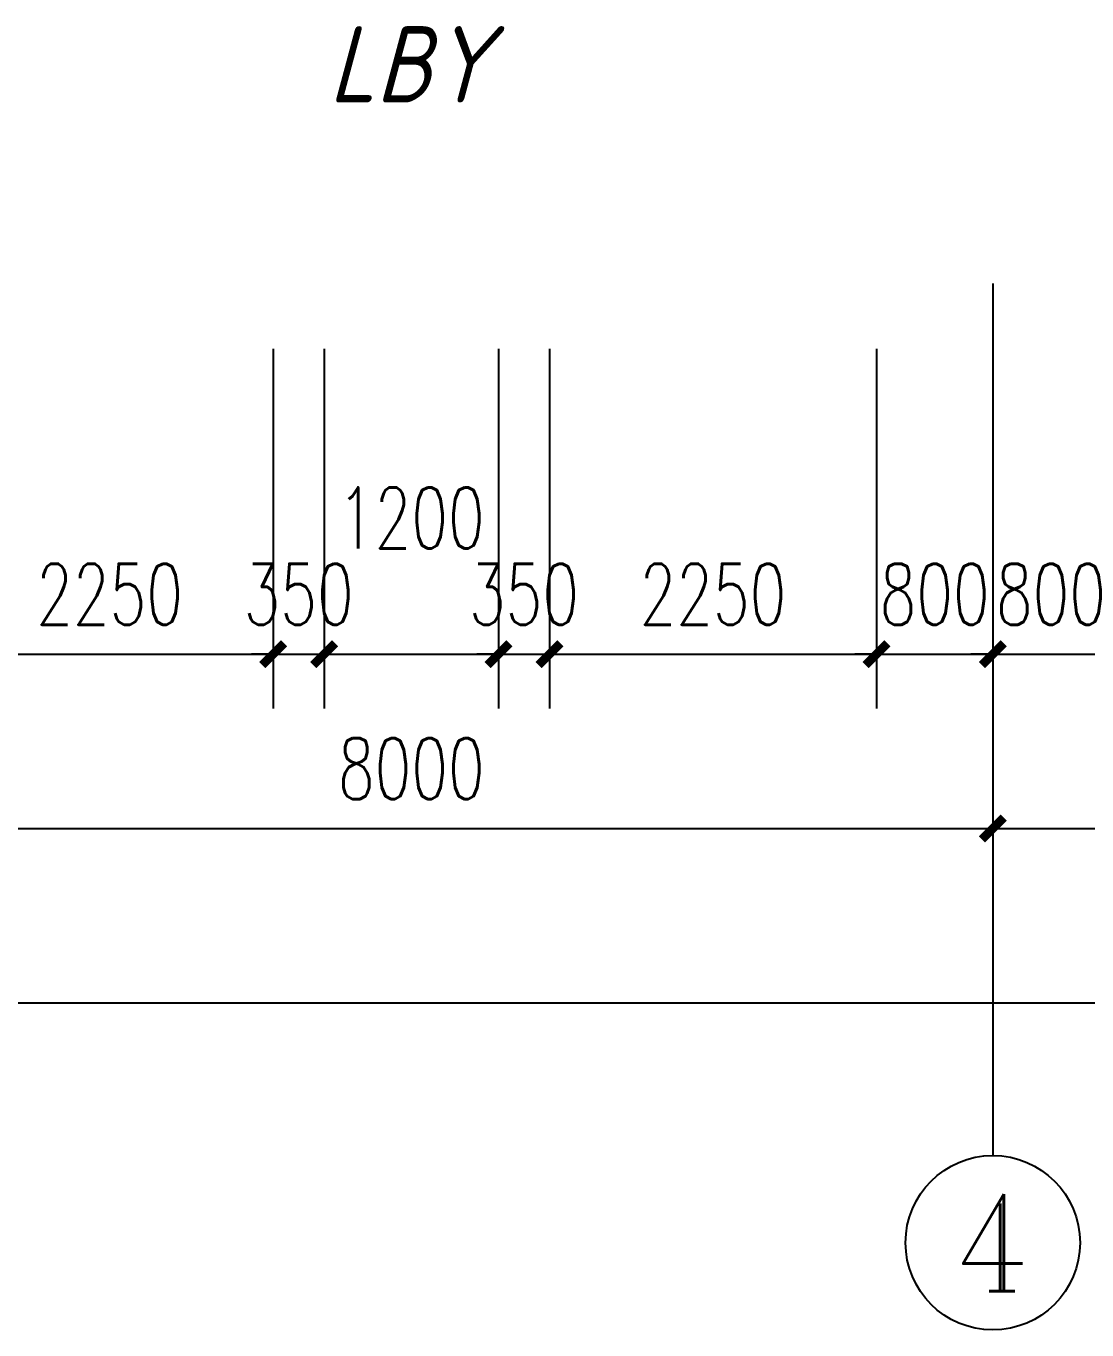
# Model space of a CAD drawing. Extents: x 0 to 2972856, y -1269770 to 0.
# Drawn here: x 2692506 to 2699803, y -1101156 to -1092184 of the extents above; entities that cross this region are included whole.
import ezdxf
from ezdxf.enums import TextEntityAlignment as Align

# ---------------------------------------------------------------- set-up
doc = ezdxf.new("R2010")
doc.units = 0
doc.header["$LTSCALE"] = 1000
doc.header["$PDSIZE"] = 50
doc.layers.add('1-建筑底图', color=8, linetype='Continuous')
doc.layers.add('AXIS_TEXT', color=7, linetype='Continuous')
doc.styles.add('_TCH_AXIS', font='COMPLEX', dxfattribs={"bigfont": 'GBCBIG'})
doc.styles.add('A_DIM_T3', font='SIMPLEX', dxfattribs={"width": 0.7, "bigfont": 'HZ'})
doc.styles.add('COMPLEX', font='COMPLEX')
doc.styles.get("Standard").update_dxf_attribs({"font": 'gbeitc.shx', "bigfont": 'gbcbig.shx'})
doc.dimstyles.new('_TCH_ARCH&&150', dxfattribs={"dimtxt": 420, "dimasz": 150, "dimexe": 375, "dimexo": 450, "dimgap": 202.5, "dimtad": 1, "dimdec": 0, "dimzin": 0, "dimdsep": 46, "dimtxsty": 'A_DIM_T3', "dimblk": 'ARCHTICK', "dimcen": 0.09, "dimclrt": 7, "dimazin": 2, "dimtfac": 1, "dimtdec": 0, "dimtix": 1, "dimtmove": 2, "dimatfit": 3, "dimfxl": 150, "dimtolj": 1, "dimtzin": 0, "dimarcsym": 0})

# ---------------------------------------------------------------- blocks, each defined once
blk = doc.blocks.new('_ArchTick')
at = {"color": 0, "linetype": 'ByBlock', "const_width": 0.4}
blk.add_lwpolyline([(-0.5, -0.5), (0.5, 0.5)], dxfattribs=at)
blk = doc.blocks.new('*D240')
at = {"layer": '1-建筑底图', "color": 0, "lineweight": -2, "transparency": 16777216}
for p, q in [((-600, -4450), (-600, -9325)), ((106600, -4450), (106600, -9325)), ((-600, -8950), (106600, -8950))]:
    blk.add_line(p, q, dxfattribs=at)
at = {"layer": 'Defpoints', "color": 0, "transparency": 16777216}
for p in [(-600, -4000), (106600, -4000), (106600, -8950)]:
    blk.add_point(p, dxfattribs=at)
at = {"layer": '1-建筑底图', "color": 0, "lineweight": -2, "transparency": 16777216, "xscale": 150, "yscale": 150, "zscale": 150, "rotation": 180}
blk.add_blockref('_ArchTick', (-600, -8950), dxfattribs=at)
at = {"layer": '1-建筑底图', "color": 0, "lineweight": -2, "transparency": 16777216, "xscale": 150, "yscale": 150, "zscale": 150}
blk.add_blockref('_ArchTick', (106600, -8950), dxfattribs=at)
at = {"layer": '1-建筑底图', "color": 7, "transparency": 16777216, "insert": (53000, -8537.5), "char_height": 420, "attachment_point": 5, "style": 'A_DIM_T3'}
blk.add_mtext('\\A1;107200', dxfattribs=at)
blk = doc.blocks.new('*D244')
at = {"layer": '1-建筑底图', "color": 0, "lineweight": -2, "transparency": 16777216}
for p, q in [((15700, -4450), (15700, -8125)), ((23700, -4450), (23700, -8125)), ((15700, -7750), (23700, -7750))]:
    blk.add_line(p, q, dxfattribs=at)
at = {"layer": 'Defpoints', "color": 0, "transparency": 16777216}
for p in [(15700, -4000), (23700, -4000), (23700, -7750)]:
    blk.add_point(p, dxfattribs=at)
at = {"layer": '1-建筑底图', "color": 0, "lineweight": -2, "transparency": 16777216, "xscale": 150, "yscale": 150, "zscale": 150, "rotation": 180}
blk.add_blockref('_ArchTick', (15700, -7750), dxfattribs=at)
at = {"layer": '1-建筑底图', "color": 0, "lineweight": -2, "transparency": 16777216, "xscale": 150, "yscale": 150, "zscale": 150}
blk.add_blockref('_ArchTick', (23700, -7750), dxfattribs=at)
at = {"layer": '1-建筑底图', "color": 7, "transparency": 16777216, "insert": (19700, -7337.5), "char_height": 420, "attachment_point": 5, "style": 'A_DIM_T3'}
blk.add_mtext('\\A1;8000', dxfattribs=at)
blk = doc.blocks.new('*D245')
at = {"layer": '1-建筑底图', "color": 0, "lineweight": -2, "transparency": 16777216}
for p, q in [((23700, -4450), (23700, -8125)), ((31700, -4450), (31700, -8125)), ((23700, -7750), (31700, -7750))]:
    blk.add_line(p, q, dxfattribs=at)
at = {"layer": 'Defpoints', "color": 0, "transparency": 16777216}
for p in [(23700, -4000), (31700, -4000), (31700, -7750)]:
    blk.add_point(p, dxfattribs=at)
at = {"layer": '1-建筑底图', "color": 0, "lineweight": -2, "transparency": 16777216, "xscale": 150, "yscale": 150, "zscale": 150, "rotation": 180}
blk.add_blockref('_ArchTick', (23700, -7750), dxfattribs=at)
at = {"layer": '1-建筑底图', "color": 0, "lineweight": -2, "transparency": 16777216, "xscale": 150, "yscale": 150, "zscale": 150}
blk.add_blockref('_ArchTick', (31700, -7750), dxfattribs=at)
at = {"layer": '1-建筑底图', "color": 7, "transparency": 16777216, "insert": (27700, -7337.5), "char_height": 420, "attachment_point": 5, "style": 'A_DIM_T3'}
blk.add_mtext('\\A1;8000', dxfattribs=at)
blk = doc.blocks.new('*D732')
at = {"layer": '1-建筑底图', "color": 0, "lineweight": -2, "transparency": 16777216}
for p, q in [((23700, -4450), (23700, -6925)), ((24500, -4450), (24500, -6925)), ((23700, -6550), (23550, -6550)), ((23700, -6550), (24500, -6550)), ((24500, -6550), (24650, -6550))]:
    blk.add_line(p, q, dxfattribs=at)
at = {"layer": 'Defpoints', "color": 0, "transparency": 16777216}
for p in [(23700, -4000), (24500, -4000), (24500, -6550)]:
    blk.add_point(p, dxfattribs=at)
at = {"layer": '1-建筑底图', "color": 0, "lineweight": -2, "transparency": 16777216, "xscale": 150, "yscale": 150, "zscale": 150}
blk.add_blockref('_ArchTick', (23700, -6550), dxfattribs=at)
at = {"layer": '1-建筑底图', "color": 0, "lineweight": -2, "transparency": 16777216, "xscale": 150, "yscale": 150, "zscale": 150, "rotation": 180}
blk.add_blockref('_ArchTick', (24500, -6550), dxfattribs=at)
at = {"layer": '1-建筑底图', "color": 7, "transparency": 16777216, "insert": (24100, -6137.5), "char_height": 420, "attachment_point": 5, "style": 'A_DIM_T3'}
blk.add_mtext('\\A1;800', dxfattribs=at)
blk = doc.blocks.new('*D733')
at = {"layer": '1-建筑底图', "color": 0, "lineweight": -2, "transparency": 16777216}
for p, q in [((22900, -4450), (22900, -6925)), ((23700, -4450), (23700, -6925)), ((22900, -6550), (22750, -6550)), ((22900, -6550), (23700, -6550)), ((23700, -6550), (23850, -6550))]:
    blk.add_line(p, q, dxfattribs=at)
at = {"layer": 'Defpoints', "color": 0, "transparency": 16777216}
for p in [(22900, -4000), (23700, -4000), (23700, -6550)]:
    blk.add_point(p, dxfattribs=at)
at = {"layer": '1-建筑底图', "color": 0, "lineweight": -2, "transparency": 16777216, "xscale": 150, "yscale": 150, "zscale": 150}
blk.add_blockref('_ArchTick', (22900, -6550), dxfattribs=at)
at = {"layer": '1-建筑底图', "color": 0, "lineweight": -2, "transparency": 16777216, "xscale": 150, "yscale": 150, "zscale": 150, "rotation": 180}
blk.add_blockref('_ArchTick', (23700, -6550), dxfattribs=at)
at = {"layer": '1-建筑底图', "color": 7, "transparency": 16777216, "insert": (23300, -6137.5), "char_height": 420, "attachment_point": 5, "style": 'A_DIM_T3'}
blk.add_mtext('\\A1;800', dxfattribs=at)
blk = doc.blocks.new('*D734')
at = {"layer": '1-建筑底图', "color": 0, "lineweight": -2, "transparency": 16777216}
for p, q in [((20650, -4450), (20650, -6925)), ((22900, -4450), (22900, -6925)), ((20650, -6550), (22900, -6550))]:
    blk.add_line(p, q, dxfattribs=at)
at = {"layer": 'Defpoints', "color": 0, "transparency": 16777216}
for p in [(20650, -4000), (22900, -4000), (22900, -6550)]:
    blk.add_point(p, dxfattribs=at)
at = {"layer": '1-建筑底图', "color": 0, "lineweight": -2, "transparency": 16777216, "xscale": 150, "yscale": 150, "zscale": 150, "rotation": 180}
blk.add_blockref('_ArchTick', (20650, -6550), dxfattribs=at)
at = {"layer": '1-建筑底图', "color": 0, "lineweight": -2, "transparency": 16777216, "xscale": 150, "yscale": 150, "zscale": 150}
blk.add_blockref('_ArchTick', (22900, -6550), dxfattribs=at)
at = {"layer": '1-建筑底图', "color": 7, "transparency": 16777216, "insert": (21775, -6137.5), "char_height": 420, "attachment_point": 5, "style": 'A_DIM_T3'}
blk.add_mtext('\\A1;2250', dxfattribs=at)
blk = doc.blocks.new('*D735')
at = {"layer": '1-建筑底图', "color": 0, "lineweight": -2, "transparency": 16777216}
for p, q in [((20300, -4450), (20300, -6925)), ((20650, -4450), (20650, -6925)), ((20300, -6550), (20150, -6550)), ((20300, -6550), (20650, -6550)), ((20650, -6550), (20800, -6550))]:
    blk.add_line(p, q, dxfattribs=at)
at = {"layer": 'Defpoints', "color": 0, "transparency": 16777216}
for p in [(20300, -4000), (20650, -4000), (20650, -6550)]:
    blk.add_point(p, dxfattribs=at)
at = {"layer": '1-建筑底图', "color": 0, "lineweight": -2, "transparency": 16777216, "xscale": 150, "yscale": 150, "zscale": 150}
blk.add_blockref('_ArchTick', (20300, -6550), dxfattribs=at)
at = {"layer": '1-建筑底图', "color": 0, "lineweight": -2, "transparency": 16777216, "xscale": 150, "yscale": 150, "zscale": 150, "rotation": 180}
blk.add_blockref('_ArchTick', (20650, -6550), dxfattribs=at)
at = {"layer": '1-建筑底图', "color": 7, "transparency": 16777216, "insert": (20475, -6137.5), "char_height": 420, "attachment_point": 5, "style": 'A_DIM_T3'}
blk.add_mtext('\\A1;350', dxfattribs=at)
blk = doc.blocks.new('*D736')
at = {"layer": '1-建筑底图', "color": 0, "lineweight": -2, "transparency": 16777216}
for p, q in [((19100, -4450), (19100, -6925)), ((20300, -4450), (20300, -6925)), ((19100, -6550), (20300, -6550))]:
    blk.add_line(p, q, dxfattribs=at)
at = {"layer": 'Defpoints', "color": 0, "transparency": 16777216}
for p in [(19100, -4000), (20300, -4000), (20300, -6550)]:
    blk.add_point(p, dxfattribs=at)
at = {"layer": '1-建筑底图', "color": 0, "lineweight": -2, "transparency": 16777216, "xscale": 150, "yscale": 150, "zscale": 150, "rotation": 180}
blk.add_blockref('_ArchTick', (19100, -6550), dxfattribs=at)
at = {"layer": '1-建筑底图', "color": 0, "lineweight": -2, "transparency": 16777216, "xscale": 150, "yscale": 150, "zscale": 150}
blk.add_blockref('_ArchTick', (20300, -6550), dxfattribs=at)
at = {"layer": '1-建筑底图', "color": 7, "transparency": 16777216, "insert": (19700, -5612.5), "char_height": 420, "attachment_point": 5, "style": 'A_DIM_T3'}
blk.add_mtext('\\A1;1200', dxfattribs=at)
blk = doc.blocks.new('*D737')
at = {"layer": '1-建筑底图', "color": 0, "lineweight": -2, "transparency": 16777216}
for p, q in [((18750, -4450), (18750, -6925)), ((19100, -4450), (19100, -6925)), ((18750, -6550), (18600, -6550)), ((18750, -6550), (19100, -6550)), ((19100, -6550), (19250, -6550))]:
    blk.add_line(p, q, dxfattribs=at)
at = {"layer": 'Defpoints', "color": 0, "transparency": 16777216}
for p in [(18750, -4000), (19100, -4000), (19100, -6550)]:
    blk.add_point(p, dxfattribs=at)
at = {"layer": '1-建筑底图', "color": 0, "lineweight": -2, "transparency": 16777216, "xscale": 150, "yscale": 150, "zscale": 150}
blk.add_blockref('_ArchTick', (18750, -6550), dxfattribs=at)
at = {"layer": '1-建筑底图', "color": 0, "lineweight": -2, "transparency": 16777216, "xscale": 150, "yscale": 150, "zscale": 150, "rotation": 180}
blk.add_blockref('_ArchTick', (19100, -6550), dxfattribs=at)
at = {"layer": '1-建筑底图', "color": 7, "transparency": 16777216, "insert": (18925, -6137.5), "char_height": 420, "attachment_point": 5, "style": 'A_DIM_T3'}
blk.add_mtext('\\A1;350', dxfattribs=at)
blk = doc.blocks.new('*D738')
at = {"layer": '1-建筑底图', "color": 0, "lineweight": -2, "transparency": 16777216}
for p, q in [((16500, -4450), (16500, -6925)), ((18750, -4450), (18750, -6925)), ((16500, -6550), (18750, -6550))]:
    blk.add_line(p, q, dxfattribs=at)
at = {"layer": 'Defpoints', "color": 0, "transparency": 16777216}
for p in [(16500, -4000), (18750, -4000), (18750, -6550)]:
    blk.add_point(p, dxfattribs=at)
at = {"layer": '1-建筑底图', "color": 0, "lineweight": -2, "transparency": 16777216, "xscale": 150, "yscale": 150, "zscale": 150, "rotation": 180}
blk.add_blockref('_ArchTick', (16500, -6550), dxfattribs=at)
at = {"layer": '1-建筑底图', "color": 0, "lineweight": -2, "transparency": 16777216, "xscale": 150, "yscale": 150, "zscale": 150}
blk.add_blockref('_ArchTick', (18750, -6550), dxfattribs=at)
at = {"layer": '1-建筑底图', "color": 7, "transparency": 16777216, "insert": (17625, -6137.5), "char_height": 420, "attachment_point": 5, "style": 'A_DIM_T3'}
blk.add_mtext('\\A1;2250', dxfattribs=at)
blk = doc.blocks.new('*D855')
at = {"layer": '1-建筑底图', "color": 0, "lineweight": -2, "transparency": 16777216}
for p, q in [((-600, -4450), (-600, -9325)), ((106600, -4450), (106600, -9325)), ((-600, -8950), (106600, -8950))]:
    blk.add_line(p, q, dxfattribs=at)
at = {"layer": 'Defpoints', "color": 0, "transparency": 16777216}
for p in [(-600, -4000), (106600, -4000), (106600, -8950)]:
    blk.add_point(p, dxfattribs=at)
at = {"layer": '1-建筑底图', "color": 0, "lineweight": -2, "transparency": 16777216, "xscale": 150, "yscale": 150, "zscale": 150, "rotation": 180}
blk.add_blockref('_ArchTick', (-600, -8950), dxfattribs=at)
at = {"layer": '1-建筑底图', "color": 0, "lineweight": -2, "transparency": 16777216, "xscale": 150, "yscale": 150, "zscale": 150}
blk.add_blockref('_ArchTick', (106600, -8950), dxfattribs=at)
at = {"layer": '1-建筑底图', "color": 7, "transparency": 16777216, "insert": (53000, -8537.5), "char_height": 420, "attachment_point": 5, "style": 'A_DIM_T3'}
blk.add_mtext('\\A1;107200', dxfattribs=at)
blk = doc.blocks.new('*D859')
at = {"layer": '1-建筑底图', "color": 0, "lineweight": -2, "transparency": 16777216}
for p, q in [((15700, -4450), (15700, -8125)), ((23700, -4450), (23700, -8125)), ((15700, -7750), (23700, -7750))]:
    blk.add_line(p, q, dxfattribs=at)
at = {"layer": 'Defpoints', "color": 0, "transparency": 16777216}
for p in [(15700, -4000), (23700, -4000), (23700, -7750)]:
    blk.add_point(p, dxfattribs=at)
at = {"layer": '1-建筑底图', "color": 0, "lineweight": -2, "transparency": 16777216, "xscale": 150, "yscale": 150, "zscale": 150, "rotation": 180}
blk.add_blockref('_ArchTick', (15700, -7750), dxfattribs=at)
at = {"layer": '1-建筑底图', "color": 0, "lineweight": -2, "transparency": 16777216, "xscale": 150, "yscale": 150, "zscale": 150}
blk.add_blockref('_ArchTick', (23700, -7750), dxfattribs=at)
at = {"layer": '1-建筑底图', "color": 7, "transparency": 16777216, "insert": (19700, -7337.5), "char_height": 420, "attachment_point": 5, "style": 'A_DIM_T3'}
blk.add_mtext('\\A1;8000', dxfattribs=at)
blk = doc.blocks.new('*D860')
at = {"layer": '1-建筑底图', "color": 0, "lineweight": -2, "transparency": 16777216}
for p, q in [((23700, -4450), (23700, -8125)), ((31700, -4450), (31700, -8125)), ((23700, -7750), (31700, -7750))]:
    blk.add_line(p, q, dxfattribs=at)
at = {"layer": 'Defpoints', "color": 0, "transparency": 16777216}
for p in [(23700, -4000), (31700, -4000), (31700, -7750)]:
    blk.add_point(p, dxfattribs=at)
at = {"layer": '1-建筑底图', "color": 0, "lineweight": -2, "transparency": 16777216, "xscale": 150, "yscale": 150, "zscale": 150, "rotation": 180}
blk.add_blockref('_ArchTick', (23700, -7750), dxfattribs=at)
at = {"layer": '1-建筑底图', "color": 0, "lineweight": -2, "transparency": 16777216, "xscale": 150, "yscale": 150, "zscale": 150}
blk.add_blockref('_ArchTick', (31700, -7750), dxfattribs=at)
at = {"layer": '1-建筑底图', "color": 7, "transparency": 16777216, "insert": (27700, -7337.5), "char_height": 420, "attachment_point": 5, "style": 'A_DIM_T3'}
blk.add_mtext('\\A1;8000', dxfattribs=at)
blk = doc.blocks.new('*D1039')
at = {"layer": '1-建筑底图', "color": 0, "lineweight": -2, "transparency": 16777216}
for p, q in [((23700, -4450), (23700, -6925)), ((24500, -4450), (24500, -6925)), ((23700, -6550), (23550, -6550)), ((23700, -6550), (24500, -6550)), ((24500, -6550), (24650, -6550))]:
    blk.add_line(p, q, dxfattribs=at)
at = {"layer": 'Defpoints', "color": 0, "transparency": 16777216}
for p in [(23700, -4000), (24500, -4000), (24500, -6550)]:
    blk.add_point(p, dxfattribs=at)
at = {"layer": '1-建筑底图', "color": 0, "lineweight": -2, "transparency": 16777216, "xscale": 150, "yscale": 150, "zscale": 150}
blk.add_blockref('_ArchTick', (23700, -6550), dxfattribs=at)
at = {"layer": '1-建筑底图', "color": 0, "lineweight": -2, "transparency": 16777216, "xscale": 150, "yscale": 150, "zscale": 150, "rotation": 180}
blk.add_blockref('_ArchTick', (24500, -6550), dxfattribs=at)
at = {"layer": '1-建筑底图', "color": 7, "transparency": 16777216, "insert": (24100, -6137.5), "char_height": 420, "attachment_point": 5, "style": 'A_DIM_T3'}
blk.add_mtext('\\A1;800', dxfattribs=at)
blk = doc.blocks.new('*D1040')
at = {"layer": '1-建筑底图', "color": 0, "lineweight": -2, "transparency": 16777216}
for p, q in [((22900, -4450), (22900, -6925)), ((23700, -4450), (23700, -6925)), ((22900, -6550), (22750, -6550)), ((22900, -6550), (23700, -6550)), ((23700, -6550), (23850, -6550))]:
    blk.add_line(p, q, dxfattribs=at)
at = {"layer": 'Defpoints', "color": 0, "transparency": 16777216}
for p in [(22900, -4000), (23700, -4000), (23700, -6550)]:
    blk.add_point(p, dxfattribs=at)
at = {"layer": '1-建筑底图', "color": 0, "lineweight": -2, "transparency": 16777216, "xscale": 150, "yscale": 150, "zscale": 150}
blk.add_blockref('_ArchTick', (22900, -6550), dxfattribs=at)
at = {"layer": '1-建筑底图', "color": 0, "lineweight": -2, "transparency": 16777216, "xscale": 150, "yscale": 150, "zscale": 150, "rotation": 180}
blk.add_blockref('_ArchTick', (23700, -6550), dxfattribs=at)
at = {"layer": '1-建筑底图', "color": 7, "transparency": 16777216, "insert": (23300, -6137.5), "char_height": 420, "attachment_point": 5, "style": 'A_DIM_T3'}
blk.add_mtext('\\A1;800', dxfattribs=at)
blk = doc.blocks.new('*D1041')
at = {"layer": '1-建筑底图', "color": 0, "lineweight": -2, "transparency": 16777216}
for p, q in [((20650, -4450), (20650, -6925)), ((22900, -4450), (22900, -6925)), ((20650, -6550), (22900, -6550))]:
    blk.add_line(p, q, dxfattribs=at)
at = {"layer": 'Defpoints', "color": 0, "transparency": 16777216}
for p in [(20650, -4000), (22900, -4000), (22900, -6550)]:
    blk.add_point(p, dxfattribs=at)
at = {"layer": '1-建筑底图', "color": 0, "lineweight": -2, "transparency": 16777216, "xscale": 150, "yscale": 150, "zscale": 150, "rotation": 180}
blk.add_blockref('_ArchTick', (20650, -6550), dxfattribs=at)
at = {"layer": '1-建筑底图', "color": 0, "lineweight": -2, "transparency": 16777216, "xscale": 150, "yscale": 150, "zscale": 150}
blk.add_blockref('_ArchTick', (22900, -6550), dxfattribs=at)
at = {"layer": '1-建筑底图', "color": 7, "transparency": 16777216, "insert": (21775, -6137.5), "char_height": 420, "attachment_point": 5, "style": 'A_DIM_T3'}
blk.add_mtext('\\A1;2250', dxfattribs=at)
blk = doc.blocks.new('*D1042')
at = {"layer": '1-建筑底图', "color": 0, "lineweight": -2, "transparency": 16777216}
for p, q in [((20300, -4450), (20300, -6925)), ((20650, -4450), (20650, -6925)), ((20300, -6550), (20150, -6550)), ((20300, -6550), (20650, -6550)), ((20650, -6550), (20800, -6550))]:
    blk.add_line(p, q, dxfattribs=at)
at = {"layer": 'Defpoints', "color": 0, "transparency": 16777216}
for p in [(20300, -4000), (20650, -4000), (20650, -6550)]:
    blk.add_point(p, dxfattribs=at)
at = {"layer": '1-建筑底图', "color": 0, "lineweight": -2, "transparency": 16777216, "xscale": 150, "yscale": 150, "zscale": 150}
blk.add_blockref('_ArchTick', (20300, -6550), dxfattribs=at)
at = {"layer": '1-建筑底图', "color": 0, "lineweight": -2, "transparency": 16777216, "xscale": 150, "yscale": 150, "zscale": 150, "rotation": 180}
blk.add_blockref('_ArchTick', (20650, -6550), dxfattribs=at)
at = {"layer": '1-建筑底图', "color": 7, "transparency": 16777216, "insert": (20475, -6137.5), "char_height": 420, "attachment_point": 5, "style": 'A_DIM_T3'}
blk.add_mtext('\\A1;350', dxfattribs=at)
blk = doc.blocks.new('*D1043')
at = {"layer": '1-建筑底图', "color": 0, "lineweight": -2, "transparency": 16777216}
for p, q in [((19100, -4450), (19100, -6925)), ((20300, -4450), (20300, -6925)), ((19100, -6550), (20300, -6550))]:
    blk.add_line(p, q, dxfattribs=at)
at = {"layer": 'Defpoints', "color": 0, "transparency": 16777216}
for p in [(19100, -4000), (20300, -4000), (20300, -6550)]:
    blk.add_point(p, dxfattribs=at)
at = {"layer": '1-建筑底图', "color": 0, "lineweight": -2, "transparency": 16777216, "xscale": 150, "yscale": 150, "zscale": 150, "rotation": 180}
blk.add_blockref('_ArchTick', (19100, -6550), dxfattribs=at)
at = {"layer": '1-建筑底图', "color": 0, "lineweight": -2, "transparency": 16777216, "xscale": 150, "yscale": 150, "zscale": 150}
blk.add_blockref('_ArchTick', (20300, -6550), dxfattribs=at)
at = {"layer": '1-建筑底图', "color": 7, "transparency": 16777216, "insert": (19700, -5612.5), "char_height": 420, "attachment_point": 5, "style": 'A_DIM_T3'}
blk.add_mtext('\\A1;1200', dxfattribs=at)
blk = doc.blocks.new('*D1044')
at = {"layer": '1-建筑底图', "color": 0, "lineweight": -2, "transparency": 16777216}
for p, q in [((18750, -4450), (18750, -6925)), ((19100, -4450), (19100, -6925)), ((18750, -6550), (18600, -6550)), ((18750, -6550), (19100, -6550)), ((19100, -6550), (19250, -6550))]:
    blk.add_line(p, q, dxfattribs=at)
at = {"layer": 'Defpoints', "color": 0, "transparency": 16777216}
for p in [(18750, -4000), (19100, -4000), (19100, -6550)]:
    blk.add_point(p, dxfattribs=at)
at = {"layer": '1-建筑底图', "color": 0, "lineweight": -2, "transparency": 16777216, "xscale": 150, "yscale": 150, "zscale": 150}
blk.add_blockref('_ArchTick', (18750, -6550), dxfattribs=at)
at = {"layer": '1-建筑底图', "color": 0, "lineweight": -2, "transparency": 16777216, "xscale": 150, "yscale": 150, "zscale": 150, "rotation": 180}
blk.add_blockref('_ArchTick', (19100, -6550), dxfattribs=at)
at = {"layer": '1-建筑底图', "color": 7, "transparency": 16777216, "insert": (18925, -6137.5), "char_height": 420, "attachment_point": 5, "style": 'A_DIM_T3'}
blk.add_mtext('\\A1;350', dxfattribs=at)
blk = doc.blocks.new('*D1045')
at = {"layer": '1-建筑底图', "color": 0, "lineweight": -2, "transparency": 16777216}
for p, q in [((16500, -4450), (16500, -6925)), ((18750, -4450), (18750, -6925)), ((16500, -6550), (18750, -6550))]:
    blk.add_line(p, q, dxfattribs=at)
at = {"layer": 'Defpoints', "color": 0, "transparency": 16777216}
for p in [(16500, -4000), (18750, -4000), (18750, -6550)]:
    blk.add_point(p, dxfattribs=at)
at = {"layer": '1-建筑底图', "color": 0, "lineweight": -2, "transparency": 16777216, "xscale": 150, "yscale": 150, "zscale": 150, "rotation": 180}
blk.add_blockref('_ArchTick', (16500, -6550), dxfattribs=at)
at = {"layer": '1-建筑底图', "color": 0, "lineweight": -2, "transparency": 16777216, "xscale": 150, "yscale": 150, "zscale": 150}
blk.add_blockref('_ArchTick', (18750, -6550), dxfattribs=at)
at = {"layer": '1-建筑底图', "color": 7, "transparency": 16777216, "insert": (17625, -6137.5), "char_height": 420, "attachment_point": 5, "style": 'A_DIM_T3'}
blk.add_mtext('\\A1;2250', dxfattribs=at)
blk = doc.blocks.new('_AXISO')
blk.add_circle((0, 0), 0.5)
at = {"layer": 'AXIS_TEXT', "style": 'COMPLEX', "width": 1.041667}
blk.add_attdef('A', text='', height=0.56, dxfattribs=at).set_placement((-0.25, -0.28), (0.25, -0.28), align=Align.FIT)
blk = doc.blocks.new('*D458')
at = {"layer": '1-建筑底图', "color": 0, "lineweight": -2, "transparency": 16777216}
for p, q in [((-600, -4450), (-600, -9325)), ((106600, -4450), (106600, -9325)), ((-600, -8950), (106600, -8950))]:
    blk.add_line(p, q, dxfattribs=at)
at = {"layer": 'Defpoints', "color": 0, "transparency": 16777216}
for p in [(-600, -4000), (106600, -4000), (106600, -8950)]:
    blk.add_point(p, dxfattribs=at)
at = {"layer": '1-建筑底图', "color": 0, "lineweight": -2, "transparency": 16777216, "xscale": 150, "yscale": 150, "zscale": 150, "rotation": 180}
blk.add_blockref('_ArchTick', (-600, -8950), dxfattribs=at)
at = {"layer": '1-建筑底图', "color": 0, "lineweight": -2, "transparency": 16777216, "xscale": 150, "yscale": 150, "zscale": 150}
blk.add_blockref('_ArchTick', (106600, -8950), dxfattribs=at)
at = {"layer": '1-建筑底图', "color": 7, "transparency": 16777216, "insert": (53000, -8537.5), "char_height": 420, "attachment_point": 5, "style": 'A_DIM_T3'}
blk.add_mtext('\\A1;107200', dxfattribs=at)
blk = doc.blocks.new('*D462')
at = {"layer": '1-建筑底图', "color": 0, "lineweight": -2, "transparency": 16777216}
for p, q in [((15700, -4450), (15700, -8125)), ((23700, -4450), (23700, -8125)), ((15700, -7750), (23700, -7750))]:
    blk.add_line(p, q, dxfattribs=at)
at = {"layer": 'Defpoints', "color": 0, "transparency": 16777216}
for p in [(15700, -4000), (23700, -4000), (23700, -7750)]:
    blk.add_point(p, dxfattribs=at)
at = {"layer": '1-建筑底图', "color": 0, "lineweight": -2, "transparency": 16777216, "xscale": 150, "yscale": 150, "zscale": 150, "rotation": 180}
blk.add_blockref('_ArchTick', (15700, -7750), dxfattribs=at)
at = {"layer": '1-建筑底图', "color": 0, "lineweight": -2, "transparency": 16777216, "xscale": 150, "yscale": 150, "zscale": 150}
blk.add_blockref('_ArchTick', (23700, -7750), dxfattribs=at)
at = {"layer": '1-建筑底图', "color": 7, "transparency": 16777216, "insert": (19700, -7337.5), "char_height": 420, "attachment_point": 5, "style": 'A_DIM_T3'}
blk.add_mtext('\\A1;8000', dxfattribs=at)
blk = doc.blocks.new('*D463')
at = {"layer": '1-建筑底图', "color": 0, "lineweight": -2, "transparency": 16777216}
for p, q in [((23700, -4450), (23700, -8125)), ((31700, -4450), (31700, -8125)), ((23700, -7750), (31700, -7750))]:
    blk.add_line(p, q, dxfattribs=at)
at = {"layer": 'Defpoints', "color": 0, "transparency": 16777216}
for p in [(23700, -4000), (31700, -4000), (31700, -7750)]:
    blk.add_point(p, dxfattribs=at)
at = {"layer": '1-建筑底图', "color": 0, "lineweight": -2, "transparency": 16777216, "xscale": 150, "yscale": 150, "zscale": 150, "rotation": 180}
blk.add_blockref('_ArchTick', (23700, -7750), dxfattribs=at)
at = {"layer": '1-建筑底图', "color": 0, "lineweight": -2, "transparency": 16777216, "xscale": 150, "yscale": 150, "zscale": 150}
blk.add_blockref('_ArchTick', (31700, -7750), dxfattribs=at)
at = {"layer": '1-建筑底图', "color": 7, "transparency": 16777216, "insert": (27700, -7337.5), "char_height": 420, "attachment_point": 5, "style": 'A_DIM_T3'}
blk.add_mtext('\\A1;8000', dxfattribs=at)
blk = doc.blocks.new('*D642')
at = {"layer": '1-建筑底图', "color": 0, "lineweight": -2, "transparency": 16777216}
for p, q in [((23700, -4450), (23700, -6925)), ((24500, -4450), (24500, -6925)), ((23700, -6550), (23550, -6550)), ((23700, -6550), (24500, -6550)), ((24500, -6550), (24650, -6550))]:
    blk.add_line(p, q, dxfattribs=at)
at = {"layer": 'Defpoints', "color": 0, "transparency": 16777216}
for p in [(23700, -4000), (24500, -4000), (24500, -6550)]:
    blk.add_point(p, dxfattribs=at)
at = {"layer": '1-建筑底图', "color": 0, "lineweight": -2, "transparency": 16777216, "xscale": 150, "yscale": 150, "zscale": 150}
blk.add_blockref('_ArchTick', (23700, -6550), dxfattribs=at)
at = {"layer": '1-建筑底图', "color": 0, "lineweight": -2, "transparency": 16777216, "xscale": 150, "yscale": 150, "zscale": 150, "rotation": 180}
blk.add_blockref('_ArchTick', (24500, -6550), dxfattribs=at)
at = {"layer": '1-建筑底图', "color": 7, "transparency": 16777216, "insert": (24100, -6137.5), "char_height": 420, "attachment_point": 5, "style": 'A_DIM_T3'}
blk.add_mtext('\\A1;800', dxfattribs=at)
blk = doc.blocks.new('*D643')
at = {"layer": '1-建筑底图', "color": 0, "lineweight": -2, "transparency": 16777216}
for p, q in [((22900, -4450), (22900, -6925)), ((23700, -4450), (23700, -6925)), ((22900, -6550), (22750, -6550)), ((22900, -6550), (23700, -6550)), ((23700, -6550), (23850, -6550))]:
    blk.add_line(p, q, dxfattribs=at)
at = {"layer": 'Defpoints', "color": 0, "transparency": 16777216}
for p in [(22900, -4000), (23700, -4000), (23700, -6550)]:
    blk.add_point(p, dxfattribs=at)
at = {"layer": '1-建筑底图', "color": 0, "lineweight": -2, "transparency": 16777216, "xscale": 150, "yscale": 150, "zscale": 150}
blk.add_blockref('_ArchTick', (22900, -6550), dxfattribs=at)
at = {"layer": '1-建筑底图', "color": 0, "lineweight": -2, "transparency": 16777216, "xscale": 150, "yscale": 150, "zscale": 150, "rotation": 180}
blk.add_blockref('_ArchTick', (23700, -6550), dxfattribs=at)
at = {"layer": '1-建筑底图', "color": 7, "transparency": 16777216, "insert": (23300, -6137.5), "char_height": 420, "attachment_point": 5, "style": 'A_DIM_T3'}
blk.add_mtext('\\A1;800', dxfattribs=at)
blk = doc.blocks.new('*D644')
at = {"layer": '1-建筑底图', "color": 0, "lineweight": -2, "transparency": 16777216}
for p, q in [((20650, -4450), (20650, -6925)), ((22900, -4450), (22900, -6925)), ((20650, -6550), (22900, -6550))]:
    blk.add_line(p, q, dxfattribs=at)
at = {"layer": 'Defpoints', "color": 0, "transparency": 16777216}
for p in [(20650, -4000), (22900, -4000), (22900, -6550)]:
    blk.add_point(p, dxfattribs=at)
at = {"layer": '1-建筑底图', "color": 0, "lineweight": -2, "transparency": 16777216, "xscale": 150, "yscale": 150, "zscale": 150, "rotation": 180}
blk.add_blockref('_ArchTick', (20650, -6550), dxfattribs=at)
at = {"layer": '1-建筑底图', "color": 0, "lineweight": -2, "transparency": 16777216, "xscale": 150, "yscale": 150, "zscale": 150}
blk.add_blockref('_ArchTick', (22900, -6550), dxfattribs=at)
at = {"layer": '1-建筑底图', "color": 7, "transparency": 16777216, "insert": (21775, -6137.5), "char_height": 420, "attachment_point": 5, "style": 'A_DIM_T3'}
blk.add_mtext('\\A1;2250', dxfattribs=at)
blk = doc.blocks.new('*D645')
at = {"layer": '1-建筑底图', "color": 0, "lineweight": -2, "transparency": 16777216}
for p, q in [((20300, -4450), (20300, -6925)), ((20650, -4450), (20650, -6925)), ((20300, -6550), (20150, -6550)), ((20300, -6550), (20650, -6550)), ((20650, -6550), (20800, -6550))]:
    blk.add_line(p, q, dxfattribs=at)
at = {"layer": 'Defpoints', "color": 0, "transparency": 16777216}
for p in [(20300, -4000), (20650, -4000), (20650, -6550)]:
    blk.add_point(p, dxfattribs=at)
at = {"layer": '1-建筑底图', "color": 0, "lineweight": -2, "transparency": 16777216, "xscale": 150, "yscale": 150, "zscale": 150}
blk.add_blockref('_ArchTick', (20300, -6550), dxfattribs=at)
at = {"layer": '1-建筑底图', "color": 0, "lineweight": -2, "transparency": 16777216, "xscale": 150, "yscale": 150, "zscale": 150, "rotation": 180}
blk.add_blockref('_ArchTick', (20650, -6550), dxfattribs=at)
at = {"layer": '1-建筑底图', "color": 7, "transparency": 16777216, "insert": (20475, -6137.5), "char_height": 420, "attachment_point": 5, "style": 'A_DIM_T3'}
blk.add_mtext('\\A1;350', dxfattribs=at)
blk = doc.blocks.new('*D646')
at = {"layer": '1-建筑底图', "color": 0, "lineweight": -2, "transparency": 16777216}
for p, q in [((19100, -4450), (19100, -6925)), ((20300, -4450), (20300, -6925)), ((19100, -6550), (20300, -6550))]:
    blk.add_line(p, q, dxfattribs=at)
at = {"layer": 'Defpoints', "color": 0, "transparency": 16777216}
for p in [(19100, -4000), (20300, -4000), (20300, -6550)]:
    blk.add_point(p, dxfattribs=at)
at = {"layer": '1-建筑底图', "color": 0, "lineweight": -2, "transparency": 16777216, "xscale": 150, "yscale": 150, "zscale": 150, "rotation": 180}
blk.add_blockref('_ArchTick', (19100, -6550), dxfattribs=at)
at = {"layer": '1-建筑底图', "color": 0, "lineweight": -2, "transparency": 16777216, "xscale": 150, "yscale": 150, "zscale": 150}
blk.add_blockref('_ArchTick', (20300, -6550), dxfattribs=at)
at = {"layer": '1-建筑底图', "color": 7, "transparency": 16777216, "insert": (19700, -5612.5), "char_height": 420, "attachment_point": 5, "style": 'A_DIM_T3'}
blk.add_mtext('\\A1;1200', dxfattribs=at)
blk = doc.blocks.new('*D647')
at = {"layer": '1-建筑底图', "color": 0, "lineweight": -2, "transparency": 16777216}
for p, q in [((18750, -4450), (18750, -6925)), ((19100, -4450), (19100, -6925)), ((18750, -6550), (18600, -6550)), ((18750, -6550), (19100, -6550)), ((19100, -6550), (19250, -6550))]:
    blk.add_line(p, q, dxfattribs=at)
at = {"layer": 'Defpoints', "color": 0, "transparency": 16777216}
for p in [(18750, -4000), (19100, -4000), (19100, -6550)]:
    blk.add_point(p, dxfattribs=at)
at = {"layer": '1-建筑底图', "color": 0, "lineweight": -2, "transparency": 16777216, "xscale": 150, "yscale": 150, "zscale": 150}
blk.add_blockref('_ArchTick', (18750, -6550), dxfattribs=at)
at = {"layer": '1-建筑底图', "color": 0, "lineweight": -2, "transparency": 16777216, "xscale": 150, "yscale": 150, "zscale": 150, "rotation": 180}
blk.add_blockref('_ArchTick', (19100, -6550), dxfattribs=at)
at = {"layer": '1-建筑底图', "color": 7, "transparency": 16777216, "insert": (18925, -6137.5), "char_height": 420, "attachment_point": 5, "style": 'A_DIM_T3'}
blk.add_mtext('\\A1;350', dxfattribs=at)
blk = doc.blocks.new('*D648')
at = {"layer": '1-建筑底图', "color": 0, "lineweight": -2, "transparency": 16777216}
for p, q in [((16500, -4450), (16500, -6925)), ((18750, -4450), (18750, -6925)), ((16500, -6550), (18750, -6550))]:
    blk.add_line(p, q, dxfattribs=at)
at = {"layer": 'Defpoints', "color": 0, "transparency": 16777216}
for p in [(16500, -4000), (18750, -4000), (18750, -6550)]:
    blk.add_point(p, dxfattribs=at)
at = {"layer": '1-建筑底图', "color": 0, "lineweight": -2, "transparency": 16777216, "xscale": 150, "yscale": 150, "zscale": 150, "rotation": 180}
blk.add_blockref('_ArchTick', (16500, -6550), dxfattribs=at)
at = {"layer": '1-建筑底图', "color": 0, "lineweight": -2, "transparency": 16777216, "xscale": 150, "yscale": 150, "zscale": 150}
blk.add_blockref('_ArchTick', (18750, -6550), dxfattribs=at)
at = {"layer": '1-建筑底图', "color": 7, "transparency": 16777216, "insert": (17625, -6137.5), "char_height": 420, "attachment_point": 5, "style": 'A_DIM_T3'}
blk.add_mtext('\\A1;2250', dxfattribs=at)
blk = doc.blocks.new('1-二层建筑底图')
at = {"layer": '1-建筑底图'}
blk.add_line((23700, -4000), (23700, -10000), dxfattribs=at)
ref = blk.add_blockref('_AXISO', (23700, -10600), dxfattribs=dict(at, xscale=1200, yscale=1200, zscale=1200))
ref.add_attrib('A', '4', dxfattribs={"layer": 'AXIS_TEXT', "height": 668.2, "style": '_TCH_AXIS'}).set_placement((23445.5, -10934.1), (23954.5, -10934.1), align=Align.FIT)
blk.add_text('LBY', height=525, dxfattribs=at).set_placement((19130.1, -2753.3))
for p1, p2, distance, picture, middle in [((-600, -4000), (106600, -4000), -4950, '*D240', (53000, -8537.5)), ((-600, -4000), (106600, -4000), -4950, '*D855', (53000, -8537.5)), ((-600, -4000), (106600, -4000), -4950, '*D458', (53000, -8537.5)), ((15700, -4000), (23700, -4000), -3750, '*D244', (19700, -7337.5)), ((15700, -4000), (23700, -4000), -3750, '*D859', (19700, -7337.5)), ((15700, -4000), (23700, -4000), -3750, '*D462', (19700, -7337.5)), ((16500, -4000), (18750, -4000), -2550, '*D738', (17625, -6137.5)), ((16500, -4000), (18750, -4000), -2550, '*D1045', (17625, -6137.5)), ((16500, -4000), (18750, -4000), -2550, '*D648', (17625, -6137.5)), ((18750, -4000), (19100, -4000), -2550, '*D737', (18925, -6137.5)), ((18750, -4000), (19100, -4000), -2550, '*D1044', (18925, -6137.5)), ((18750, -4000), (19100, -4000), -2550, '*D647', (18925, -6137.5)), ((20300, -4000), (20650, -4000), -2550, '*D735', (20475, -6137.5)), ((20300, -4000), (20650, -4000), -2550, '*D1042', (20475, -6137.5)), ((20300, -4000), (20650, -4000), -2550, '*D645', (20475, -6137.5)), ((20650, -4000), (22900, -4000), -2550, '*D734', (21775, -6137.5)), ((20650, -4000), (22900, -4000), -2550, '*D1041', (21775, -6137.5)), ((20650, -4000), (22900, -4000), -2550, '*D644', (21775, -6137.5)), ((22900, -4000), (23700, -4000), -2550, '*D733', (23300, -6137.5)), ((22900, -4000), (23700, -4000), -2550, '*D1040', (23300, -6137.5)), ((22900, -4000), (23700, -4000), -2550, '*D643', (23300, -6137.5)), ((23700, -4000), (24500, -4000), -2550, '*D732', (24100, -6137.5)), ((23700, -4000), (24500, -4000), -2550, '*D1039', (24100, -6137.5)), ((23700, -4000), (24500, -4000), -2550, '*D642', (24100, -6137.5)), ((23700, -4000), (31700, -4000), -3750, '*D245', (27700, -7337.5)), ((23700, -4000), (31700, -4000), -3750, '*D860', (27700, -7337.5)), ((23700, -4000), (31700, -4000), -3750, '*D463', (27700, -7337.5))]:
    dim = blk.add_aligned_dim(p1=p1, p2=p2, distance=distance, dimstyle='_TCH_ARCH&&150', dxfattribs=at)
    dim.commit()
    dim.dimension.update_dxf_attribs({"geometry": picture, "text_midpoint": middle})
for picture in ['*D736', '*D1043', '*D646']:
    dim = blk.add_linear_dim(base=(20300, -6550), p1=(19100, -4000), p2=(20300, -4000), angle=0, dimstyle='_TCH_ARCH&&150', dxfattribs=at)
    dim.commit()
    dim.dimension.update_dxf_attribs({"geometry": picture, "text_midpoint": (19700, -5612.5), "dimtype": 161})

msp = doc.modelspace()

# ---------------------------------------------------------------- block references
at = {"layer": '1-建筑底图', "linetype": 'ByBlock'}
msp.add_blockref('1-二层建筑底图', (2675455.9, -1089955.7), dxfattribs=at)
msp.add_blockref('1-二层建筑底图', (2675455.9, -1089955.7), dxfattribs=at)

doc.saveas('drawing.dxf')
